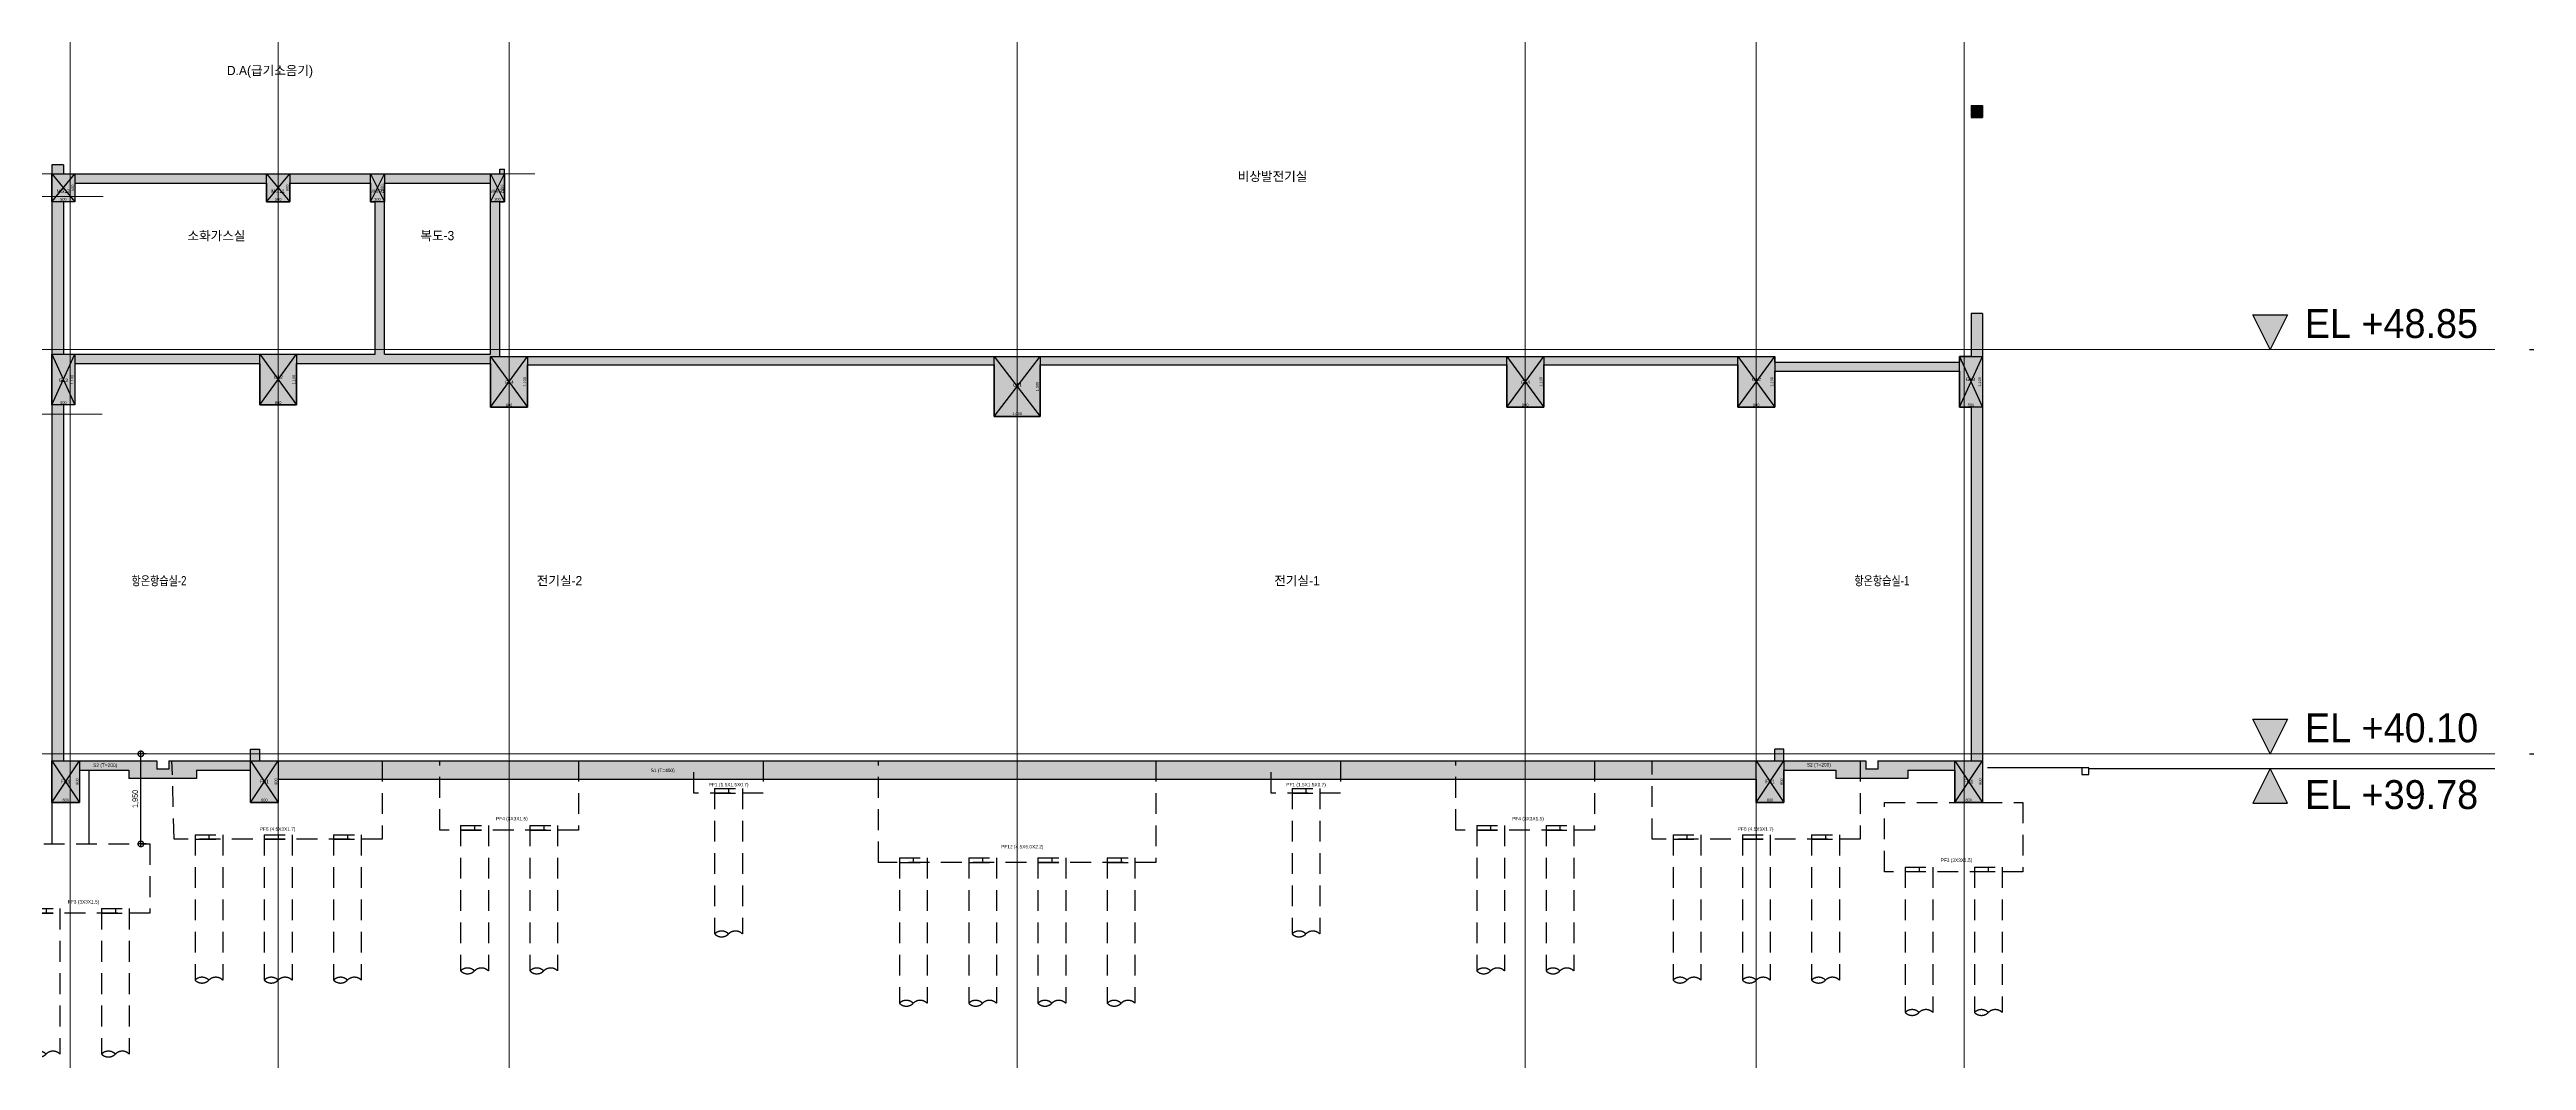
# Model space of a CAD drawing. Header units: millimetres. Extents: x 0 to 841000, y -4805 to 148500.
# Drawn here: x 327938 to 381564, y 28294 to 50171 of the extents above; entities that cross this region are included whole.
import ezdxf
from ezdxf.enums import TextEntityAlignment as Align

# ---------------------------------------------------------------- set-up
doc = ezdxf.new("R2010")
doc.units = ezdxf.units.MM
doc.header["$LTSCALE"] = 250
for name, pattern in [('HID', [2.8, 1.8, -1]), ('HIDDEN', [9.525, 6.35, -3.175]), ('PHANTOM2', [31.75, 15.875, -3.175, 3.175, -3.175, 3.175, -3.175])]:
    doc.linetypes.add(name, pattern=pattern)
doc.layers.get('Defpoints').update_dxf_attribs({"color": 151})
for name, color, linetype in [('A-CON', 2, 'Continuous'), ('A-DIM', 7, 'Continuous'), ('A-SITE', 3, 'PHANTOM2'), ('A-SYM-LEVEL', 7, 'Continuous'), ('구조SOLID', 253, 'Continuous'), ('기초', 5, 'HIDDEN')]:
    doc.layers.add(name, color=color, linetype=linetype)
doc.layers.add('A-SYM-BUB', color=7, linetype='Continuous', lineweight=25)
doc.layers.add('CEN', color=1, linetype='Continuous', lineweight=9)
for name, color, linetype, plot in [('AS-HIDLINE', 205, 'Continuous', False), ('CK', 221, 'Continuous', False), ('NO-TEXT', 150, 'Continuous', False), ('NOPLOT', 191, 'Continuous', False)]:
    doc.layers.add(name, color=color, linetype=linetype, plot=plot)
doc.styles.add('Gdim', font='Dotum.ttf')
doc.styles.get("Standard").update_dxf_attribs({"font": 'Dotum.ttf'})
doc.dimstyles.new('G-Xdim', dxfattribs={"dimscale": 30, "dimtxt": 2, "dimasz": 1, "dimexe": 1.2, "dimexo": 1.2, "dimgap": 0, "dimtad": 1, "dimdec": 1, "dimdsep": 46, "dimlunit": 6, "dimtxsty": 'Gdim', "dimcen": 1, "dimse1": 1, "dimse2": 1, "dimsd1": 1, "dimsd2": 1, "dimclrd": 1, "dimclre": 1, "dimclrt": 256, "dimadec": 0, "dimazin": 0, "dimtfac": 1, "dimtdec": 1, "dimtix": 1, "dimtmove": 2, "dimatfit": 1, "dimfxl": 2, "dimtolj": 1, "dimlwd": -1, "dimlwe": -1, "dimarcsym": 0})
doc.dimstyles.new('Gdim250', dxfattribs={"dimscale": 250, "dimtxt": 3, "dimasz": 1.2, "dimexe": 2, "dimexo": 3, "dimgap": 1, "dimtad": 1, "dimdsep": 46, "dimlunit": 6, "dimtxsty": 'Standard', "dimblk1": '_CIDOT', "dimblk2": '_CIDOT', "dimsah": 1, "dimcen": 2.5, "dimdle": 2, "dimclrd": 1, "dimclre": 1, "dimclrt": 3, "dimazin": 2, "dimtfac": 1, "dimtix": 1, "dimtmove": 2, "dimatfit": 3, "dimldrblk": '_CIDOT', "dimfxl": 2, "dimtolj": 1, "dimtzin": 0, "dimarcsym": 0})
doc.dimstyles.new('Gdim50', dxfattribs={"dimscale": 40, "dimtxt": 3, "dimasz": 6, "dimexe": 1.5, "dimexo": 2, "dimgap": 1, "dimtad": 1, "dimdec": 0, "dimzin": 0, "dimdsep": 46, "dimlunit": 6, "dimtxsty": 'Gdim', "dimblk": 'DOTSMALL', "dimcen": 1.5, "dimdle": 1.5, "dimclrd": 256, "dimclre": 256, "dimclrt": 256, "dimazin": 0, "dimtfac": 1, "dimtdec": 0, "dimtix": 1, "dimtmove": 2, "dimatfit": 3, "dimldrblk": 'DOTSMALL', "dimfxl": 1.5, "dimtolj": 1, "dimtzin": 0, "dimlwd": -1, "dimlwe": -1, "dimarcsym": 1})

# ---------------------------------------------------------------- blocks, each defined once
blk = doc.blocks.new('*D218')
at = {"layer": 'Defpoints', "color": 0, "linetype": 'Continuous', "transparency": 16777216}
for p in [(-550, -900), (50, -880), (50, -900)]:
    blk.add_point(p, dxfattribs=at)
at = {"layer": 'AS-HIDLINE', "linetype": 'Continuous', "transparency": 16777216, "insert": (-250, -850), "char_height": 60, "attachment_point": 5, "style": 'Gdim'}
blk.add_mtext('\\A1;600', dxfattribs=at)
blk = doc.blocks.new('*D219')
at = {"layer": 'Defpoints', "color": 0, "linetype": 'Continuous', "transparency": 16777216}
for p in [(50, 0), (30, 0), (50, -900)]:
    blk.add_point(p, dxfattribs=at)
at = {"layer": 'AS-HIDLINE', "linetype": 'Continuous', "transparency": 16777216, "insert": (0, -450), "char_height": 60, "attachment_point": 5, "rotation": 90, "style": 'Gdim'}
blk.add_mtext('\\A1;900', dxfattribs=at)
blk = doc.blocks.new('*D194')
at = {"layer": 'Defpoints', "color": 0, "linetype": 'Continuous', "transparency": 16777216}
for p in [(-300, -600), (200, -580), (200, -600)]:
    blk.add_point(p, dxfattribs=at)
at = {"layer": 'AS-HIDLINE', "linetype": 'Continuous', "transparency": 16777216, "insert": (-50, -550), "char_height": 60, "attachment_point": 5, "style": 'Gdim'}
blk.add_mtext('\\A1;500', dxfattribs=at)
blk = doc.blocks.new('*D195')
at = {"layer": 'Defpoints', "color": 0, "linetype": 'Continuous', "transparency": 16777216}
for p in [(200, 0), (180, 0), (200, -600)]:
    blk.add_point(p, dxfattribs=at)
at = {"layer": 'AS-HIDLINE', "linetype": 'Continuous', "transparency": 16777216, "insert": (150, -300), "char_height": 60, "attachment_point": 5, "rotation": 90, "style": 'Gdim'}
blk.add_mtext('\\A1;600', dxfattribs=at)
blk = doc.blocks.new('*D222')
at = {"layer": 'Defpoints', "color": 0, "linetype": 'Continuous', "transparency": 16777216}
for p in [(-200, -1100), (300, -1080), (300, -1100)]:
    blk.add_point(p, dxfattribs=at)
at = {"layer": 'AS-HIDLINE', "linetype": 'Continuous', "transparency": 16777216, "insert": (50, -1050), "char_height": 60, "attachment_point": 5, "style": 'Gdim'}
blk.add_mtext('\\A1;500', dxfattribs=at)
blk = doc.blocks.new('*D223')
at = {"layer": 'Defpoints', "color": 0, "linetype": 'Continuous', "transparency": 16777216}
for p in [(300, 0), (280, 0), (300, -1100)]:
    blk.add_point(p, dxfattribs=at)
at = {"layer": 'AS-HIDLINE', "linetype": 'Continuous', "transparency": 16777216, "insert": (244, -550), "char_height": 60, "attachment_point": 5, "rotation": 90, "style": 'Gdim'}
blk.add_mtext('\\A1;1,100', dxfattribs=at)
blk = doc.blocks.new('*D184')
at = {"layer": 'Defpoints', "color": 0, "linetype": 'Continuous', "transparency": 16777216}
for p in [(-500, -1100), (300, -1080), (300, -1100)]:
    blk.add_point(p, dxfattribs=at)
at = {"layer": 'AS-HIDLINE', "linetype": 'Continuous', "transparency": 16777216, "insert": (-100, -1050), "char_height": 60, "attachment_point": 5, "style": 'Gdim'}
blk.add_mtext('\\A1;800', dxfattribs=at)
blk = doc.blocks.new('*D185')
at = {"layer": 'Defpoints', "color": 0, "linetype": 'Continuous', "transparency": 16777216}
for p in [(300, 0), (280, 0), (300, -1100)]:
    blk.add_point(p, dxfattribs=at)
at = {"layer": 'AS-HIDLINE', "linetype": 'Continuous', "transparency": 16777216, "insert": (244, -550), "char_height": 60, "attachment_point": 5, "rotation": 90, "style": 'Gdim'}
blk.add_mtext('\\A1;1,100', dxfattribs=at)
blk = doc.blocks.new('*D240')
at = {"layer": 'Defpoints', "color": 0, "linetype": 'Continuous', "transparency": 16777216}
for p in [(-500, -1100), (0, -1080), (0, -1100)]:
    blk.add_point(p, dxfattribs=at)
at = {"layer": 'AS-HIDLINE', "linetype": 'Continuous', "transparency": 16777216, "insert": (-250, -1050), "char_height": 60, "attachment_point": 5, "style": 'Gdim'}
blk.add_mtext('\\A1;500', dxfattribs=at)
blk = doc.blocks.new('*D241')
at = {"layer": 'Defpoints', "color": 0, "linetype": 'Continuous', "transparency": 16777216}
for p in [(0, 0), (-20, 0), (0, -1100)]:
    blk.add_point(p, dxfattribs=at)
at = {"layer": 'AS-HIDLINE', "linetype": 'Continuous', "transparency": 16777216, "insert": (-56, -550), "char_height": 60, "attachment_point": 5, "rotation": 90, "style": 'Gdim'}
blk.add_mtext('\\A1;1,100', dxfattribs=at)
blk = doc.blocks.new('*D226')
at = {"layer": 'Defpoints', "color": 0, "linetype": 'Continuous', "transparency": 16777216}
for p in [(-700, -1300), (300, -1280), (300, -1300)]:
    blk.add_point(p, dxfattribs=at)
at = {"layer": 'AS-HIDLINE', "linetype": 'Continuous', "transparency": 16777216, "insert": (-200, -1244), "char_height": 60, "attachment_point": 5, "style": 'Gdim'}
blk.add_mtext('\\A1;1,000', dxfattribs=at)
blk = doc.blocks.new('*D227')
at = {"layer": 'Defpoints', "color": 0, "linetype": 'Continuous', "transparency": 16777216}
for p in [(300, 0), (280, 0), (300, -1300)]:
    blk.add_point(p, dxfattribs=at)
at = {"layer": 'AS-HIDLINE', "linetype": 'Continuous', "transparency": 16777216, "insert": (244, -650), "char_height": 60, "attachment_point": 5, "rotation": 90, "style": 'Gdim'}
blk.add_mtext('\\A1;1,300', dxfattribs=at)
blk = doc.blocks.new('*D192')
at = {"layer": 'Defpoints', "color": 0, "linetype": 'Continuous', "transparency": 16777216}
for p in [(-100, -600), (200, -580), (200, -600)]:
    blk.add_point(p, dxfattribs=at)
at = {"layer": 'AS-HIDLINE', "linetype": 'Continuous', "transparency": 16777216, "insert": (50, -550), "char_height": 60, "attachment_point": 5, "style": 'Gdim'}
blk.add_mtext('\\A1;300', dxfattribs=at)
blk = doc.blocks.new('*D193')
at = {"layer": 'Defpoints', "color": 0, "linetype": 'Continuous', "transparency": 16777216}
for p in [(200, 0), (180, 0), (200, -600)]:
    blk.add_point(p, dxfattribs=at)
at = {"layer": 'AS-HIDLINE', "linetype": 'Continuous', "transparency": 16777216, "insert": (150, -300), "char_height": 60, "attachment_point": 5, "rotation": 90, "style": 'Gdim'}
blk.add_mtext('\\A1;600', dxfattribs=at)
blk = doc.blocks.new('A$C481fd194')
blk.add_hatch(color=256).paths.add_polyline_path([(375, 750), (-375, 750), (0, 0)])
blk.add_lwpolyline([(0, 0), (-375, 750), (375, 750), (0, 0)])
blk = doc.blocks.new('A$Cabe7c8e7')
at = {"layer": 'A-SYM-LEVEL'}
for p in [(-4868, 49200), (-4868, 45800), (-4868, 40250), (-4868, 32250), (-4868, 25250), (-4868, 17750), (-4868, 8750), (-4865, 0)]:
    blk.add_blockref('A$C481fd194', p, dxfattribs=at)
at = {"layer": 'A-SYM-LEVEL', "xscale": -1, "rotation": 180}
blk.add_blockref('A$C481fd194', (-4868, 48800), dxfattribs=at)
at = {"layer": 'A-SYM-LEVEL', "style": 'Gdim'}
for s, p in [('EL +89.30', (-4118, 49450)), ('EL +88.90', (-4118, 47926)), ('EL +85.90', (-4118, 46050)), ('EL +80.35', (-4118, 40500)), ('EL +72.35', (-4118, 32500)), ('EL +65.35', (-4118, 25500)), ('EL +57.85', (-4118, 18000)), ('EL +48.85', (-4118, 9000)), ('EL +40.10', (-4115, 250))]:
    blk.add_text(s, height=625, dxfattribs=at).set_placement(p)
blk = doc.blocks.new('_CIDOT')
at = {"color": 0, "linetype": 'ByBlock'}
blk.add_line((2, 0), (-1, 0), dxfattribs=at)
at = {"color": 0, "linetype": 'ByBlock', "const_width": 0.5}
blk.add_lwpolyline([(-0.25, 0, 1), (0.25, 0, 1)], format="xyb", close=True, dxfattribs=at)
blk = doc.blocks.new('*D72')
at = {"layer": 'A-DIM', "color": 1, "lineweight": -2, "transparency": 16777216}
for p, q in [((750, -40450), (4618, -40450)), ((4118, -40750), (4118, -48900)), ((750, -49200), (4618, -49200))]:
    blk.add_line(p, q, dxfattribs=at)
at = {"layer": 'Defpoints', "color": 0, "transparency": 16777216}
for p in [(0, -40450), (0, -49200), (4118, -49200)]:
    blk.add_point(p, dxfattribs=at)
at = {"layer": 'A-DIM', "color": 1, "lineweight": -2, "transparency": 16777216, "xscale": 299.9999999999998, "yscale": 299.9999999999998, "zscale": 299.9999999999998}
for p, rotation in [((4118, -40450), 90), ((4118, -49200), 270)]:
    blk.add_blockref('_CIDOT', p, dxfattribs=dict(at, rotation=rotation))
at = {"layer": 'A-DIM', "color": 3, "transparency": 16777216, "insert": (3420, -44825), "char_height": 750, "attachment_point": 5, "rotation": 90}
blk.add_mtext('\\A1;8,750', dxfattribs=at)
blk = doc.blocks.new('*D73')
at = {"layer": 'A-DIM', "color": 1, "lineweight": -2, "transparency": 16777216}
for p, q in [((750, 0), (6618, 0)), ((6118, -300), (6118, -48900)), ((750, -49200), (6618, -49200))]:
    blk.add_line(p, q, dxfattribs=at)
at = {"layer": 'Defpoints', "color": 0, "transparency": 16777216}
for p in [(0, 0), (0, -49200), (6118, -49200)]:
    blk.add_point(p, dxfattribs=at)
at = {"layer": 'A-DIM', "color": 1, "lineweight": -2, "transparency": 16777216, "xscale": 299.9999999999998, "yscale": 299.9999999999998, "zscale": 299.9999999999998}
for p, rotation in [((6118, 0), 90), ((6118, -49200), 270)]:
    blk.add_blockref('_CIDOT', p, dxfattribs=dict(at, rotation=rotation))
at = {"layer": 'A-DIM', "color": 3, "transparency": 16777216, "insert": (5420, -24600), "char_height": 750, "attachment_point": 5, "rotation": 90}
blk.add_mtext('\\A1;49,200', dxfattribs=at)
blk = doc.blocks.new('*D74')
at = {"layer": 'A-DIM', "color": 1, "lineweight": -2, "transparency": 16777216}
for p, q in [((750, -31450), (4618, -31450)), ((4118, -40150), (4118, -31750)), ((750, -40450), (4618, -40450))]:
    blk.add_line(p, q, dxfattribs=at)
at = {"layer": 'Defpoints', "color": 0, "transparency": 16777216}
for p in [(0, -31450), (4118, -31450), (0, -40450)]:
    blk.add_point(p, dxfattribs=at)
at = {"layer": 'A-DIM', "color": 1, "lineweight": -2, "transparency": 16777216, "xscale": 299.9999999999998, "yscale": 299.9999999999998, "zscale": 299.9999999999998}
for p, rotation in [((4118, -31450), 90), ((4118, -40450), 270)]:
    blk.add_blockref('_CIDOT', p, dxfattribs=dict(at, rotation=rotation))
at = {"layer": 'A-DIM', "color": 3, "transparency": 16777216, "insert": (3420, -35950), "char_height": 750, "attachment_point": 5, "rotation": 90}
blk.add_mtext('\\A1;9,000', dxfattribs=at)
blk = doc.blocks.new('*D75')
at = {"layer": 'A-DIM', "color": 1, "lineweight": -2, "transparency": 16777216}
for p, q in [((750, -23950), (4618, -23950)), ((4118, -24250), (4118, -31150)), ((750, -31450), (4618, -31450))]:
    blk.add_line(p, q, dxfattribs=at)
at = {"layer": 'Defpoints', "color": 0, "transparency": 16777216}
for p in [(0, -23950), (0, -31450), (4118, -31450)]:
    blk.add_point(p, dxfattribs=at)
at = {"layer": 'A-DIM', "color": 1, "lineweight": -2, "transparency": 16777216, "xscale": 299.9999999999998, "yscale": 299.9999999999998, "zscale": 299.9999999999998}
for p, rotation in [((4118, -23950), 90), ((4118, -31450), 270)]:
    blk.add_blockref('_CIDOT', p, dxfattribs=dict(at, rotation=rotation))
at = {"layer": 'A-DIM', "color": 3, "transparency": 16777216, "insert": (3420, -27700), "char_height": 750, "attachment_point": 5, "rotation": 90}
blk.add_mtext('\\A1;7,500', dxfattribs=at)
blk = doc.blocks.new('*D76')
at = {"layer": 'A-DIM', "color": 1, "lineweight": -2, "transparency": 16777216}
for p, q in [((750, -16950), (4618, -16950)), ((4118, -23650), (4118, -17250)), ((750, -23950), (4618, -23950))]:
    blk.add_line(p, q, dxfattribs=at)
at = {"layer": 'Defpoints', "color": 0, "transparency": 16777216}
for p in [(0, -16950), (4118, -16950), (0, -23950)]:
    blk.add_point(p, dxfattribs=at)
at = {"layer": 'A-DIM', "color": 1, "lineweight": -2, "transparency": 16777216, "xscale": 299.9999999999998, "yscale": 299.9999999999998, "zscale": 299.9999999999998}
for p, rotation in [((4118, -16950), 90), ((4118, -23950), 270)]:
    blk.add_blockref('_CIDOT', p, dxfattribs=dict(at, rotation=rotation))
at = {"layer": 'A-DIM', "color": 3, "transparency": 16777216, "insert": (3420, -20450), "char_height": 750, "attachment_point": 5, "rotation": 90}
blk.add_mtext('\\A1;7,000', dxfattribs=at)
blk = doc.blocks.new('*D77')
at = {"layer": 'A-DIM', "color": 1, "lineweight": -2, "transparency": 16777216}
for p, q in [((750, -8950), (4618, -8950)), ((4118, -9250), (4118, -16650)), ((750, -16950), (4618, -16950))]:
    blk.add_line(p, q, dxfattribs=at)
at = {"layer": 'Defpoints', "color": 0, "transparency": 16777216}
for p in [(0, -8950), (0, -16950), (4118, -16950)]:
    blk.add_point(p, dxfattribs=at)
at = {"layer": 'A-DIM', "color": 1, "lineweight": -2, "transparency": 16777216, "xscale": 299.9999999999998, "yscale": 299.9999999999998, "zscale": 299.9999999999998}
for p, rotation in [((4118, -8950), 90), ((4118, -16950), 270)]:
    blk.add_blockref('_CIDOT', p, dxfattribs=dict(at, rotation=rotation))
at = {"layer": 'A-DIM', "color": 3, "transparency": 16777216, "insert": (3420, -12950), "char_height": 750, "attachment_point": 5, "rotation": 90}
blk.add_mtext('\\A1;8,000', dxfattribs=at)
blk = doc.blocks.new('*D78')
at = {"layer": 'A-DIM', "color": 1, "lineweight": -2, "transparency": 16777216}
for p, q in [((750, -3400), (4618, -3400)), ((4118, -8650), (4118, -3700)), ((750, -8950), (4618, -8950))]:
    blk.add_line(p, q, dxfattribs=at)
at = {"layer": 'Defpoints', "color": 0, "transparency": 16777216}
for p in [(0, -3400), (4118, -3400), (0, -8950)]:
    blk.add_point(p, dxfattribs=at)
at = {"layer": 'A-DIM', "color": 1, "lineweight": -2, "transparency": 16777216, "xscale": 299.9999999999998, "yscale": 299.9999999999998, "zscale": 299.9999999999998}
for p, rotation in [((4118, -3400), 90), ((4118, -8950), 270)]:
    blk.add_blockref('_CIDOT', p, dxfattribs=dict(at, rotation=rotation))
at = {"layer": 'A-DIM', "color": 3, "transparency": 16777216, "insert": (3420, -6175), "char_height": 750, "attachment_point": 5, "rotation": 90}
blk.add_mtext('\\A1;5,550', dxfattribs=at)
blk = doc.blocks.new('*D79')
at = {"layer": 'A-DIM', "color": 1, "lineweight": -2, "transparency": 16777216}
for p, q in [((4118, 300), (4118, 600)), ((750, 0), (4618, 0)), ((4118, 0), (4118, -400)), ((750, -400), (4618, -400)), ((4118, -700), (4118, -1000))]:
    blk.add_line(p, q, dxfattribs=at)
at = {"layer": 'Defpoints', "color": 0, "transparency": 16777216}
for p in [(0, 0), (0, -400), (4118, -400)]:
    blk.add_point(p, dxfattribs=at)
at = {"layer": 'A-DIM', "color": 1, "lineweight": -2, "transparency": 16777216, "xscale": 299.9999999999998, "yscale": 299.9999999999998, "zscale": 299.9999999999998}
for p, rotation in [((4118, 0), 270), ((4118, -400), 90)]:
    blk.add_blockref('_CIDOT', p, dxfattribs=dict(at, rotation=rotation))
at = {"layer": 'A-DIM', "color": 3, "transparency": 16777216, "insert": (3339, 699), "char_height": 750, "attachment_point": 5, "rotation": 90}
blk.add_mtext('\\A1;400', dxfattribs=at)
blk = doc.blocks.new('*D80')
at = {"layer": 'A-DIM', "color": 1, "lineweight": -2, "transparency": 16777216}
for p, q in [((4118, -100), (4118, 200)), ((750, -400), (4618, -400)), ((4118, -400), (4118, -3400)), ((750, -3400), (4618, -3400)), ((4118, -3700), (4118, -4000))]:
    blk.add_line(p, q, dxfattribs=at)
at = {"layer": 'Defpoints', "color": 0, "transparency": 16777216}
for p in [(0, -400), (0, -3400), (4118, -3400)]:
    blk.add_point(p, dxfattribs=at)
at = {"layer": 'A-DIM', "color": 1, "lineweight": -2, "transparency": 16777216, "xscale": 299.9999999999998, "yscale": 299.9999999999998, "zscale": 299.9999999999998}
for p, rotation in [((4118, -400), 270), ((4118, -3400), 90)]:
    blk.add_blockref('_CIDOT', p, dxfattribs=dict(at, rotation=rotation))
at = {"layer": 'A-DIM', "color": 3, "transparency": 16777216, "insert": (3420, -1900), "char_height": 750, "attachment_point": 5, "rotation": 90}
blk.add_mtext('\\A1;3,000', dxfattribs=at)
blk = doc.blocks.new('파일')
at = {"layer": 'NOPLOT', "linetype": 'HID'}
blk.add_line((71, 790, 0), (671, 790, 0), dxfattribs=at)
at = {"layer": 'NOPLOT'}
blk.add_line((371, 890, 0), (371, 790, 0), dxfattribs=at)
at = {"layer": '기초', "linetype": 'HID'}
for p, q in [((71, 890, 0), (671, 890, 0)), ((71, 890, 0), (71, -2258, 0)), ((671, 890, 0), (671, -2258, 0))]:
    blk.add_line(p, q, dxfattribs=at)
for centre, start, end in [((221, -2408, 0), 45, 135), ((221, -2108, 0), 225, 315), ((521, -2408, 0), 45, 135)]:
    blk.add_arc(centre, 212, start, end, dxfattribs=at)
blk = doc.blocks.new('_DotSmall')
at = {"color": 0, "linetype": 'ByBlock', "const_width": 0.5}
blk.add_lwpolyline([(-0.0625, 0, 1), (0.0625, 0, 1)], format="xyb", close=True, dxfattribs=at)
blk = doc.blocks.new('*D157')
at = {"layer": 'CK', "transparency": 16777216}
for p, q in [((330033, 34929), (329855, 34929)), ((329915, 32919), (329915, 34989)), ((330033, 32979), (329855, 32979))]:
    blk.add_line(p, q, dxfattribs=at)
at = {"layer": 'Defpoints', "color": 0, "transparency": 16777216}
for p in [(329915, 34929), (330113, 34929), (330113, 32979)]:
    blk.add_point(p, dxfattribs=at)
at = {"layer": 'CK', "transparency": 16777216, "xscale": 240, "yscale": 240, "zscale": 240}
for p, rotation in [((329915, 34929), 90), ((329915, 32979), 270)]:
    blk.add_blockref('_DotSmall', p, dxfattribs=dict(at, rotation=rotation))
at = {"layer": 'CK', "transparency": 16777216, "insert": (329803, 33954), "char_height": 120, "attachment_point": 5, "rotation": 90, "style": 'Gdim'}
blk.add_mtext('\\A1;1,950', dxfattribs=at)
blk = doc.blocks.new('*U107')
at = {"layer": 'AS-HIDLINE', "linetype": 'Continuous'}
for p, q in [((-550, -900), (50, 0)), ((-550, 0), (50, -900))]:
    blk.add_line(p, q, dxfattribs=at)
blk.add_lwpolyline([(-550, -900), (-550, 0), (50, 0), (50, -900)], close=True, dxfattribs=at)
dim = blk.add_linear_dim(base=(30.13, 0), p1=(50, -900), p2=(50, 0), angle=90, dimstyle='G-Xdim', override={"dimtxsty": 'Gdim'}, dxfattribs=at)
dim.commit()
dim.dimension.update_dxf_attribs({"geometry": '*D219', "text_midpoint": (0.09, -450)})
dim = blk.add_linear_dim(base=(50, -880.06), p1=(-550, -900), p2=(50, -900), dimstyle='G-Xdim', override={"dimtxsty": 'Gdim'}, dxfattribs=at)
dim.commit()
dim.dimension.update_dxf_attribs({"geometry": '*D218', "text_midpoint": (-250, -850.02)})
blk = doc.blocks.new('*U95')
at = {"layer": 'AS-HIDLINE', "linetype": 'Continuous'}
for p, q in [((-300, -600), (200, 0)), ((-300, 0), (200, -600))]:
    blk.add_line(p, q, dxfattribs=at)
blk.add_lwpolyline([(-300, -600), (-300, 0), (200, 0), (200, -600)], close=True, dxfattribs=at)
dim = blk.add_linear_dim(base=(180.13, 0), p1=(200, -600), p2=(200, 0), angle=90, dimstyle='G-Xdim', override={"dimtxsty": 'Gdim'}, dxfattribs=at)
dim.commit()
dim.dimension.update_dxf_attribs({"geometry": '*D195', "text_midpoint": (150.09, -300)})
dim = blk.add_linear_dim(base=(200, -580.06), p1=(-300, -600), p2=(200, -600), dimstyle='G-Xdim', override={"dimtxsty": 'Gdim'}, dxfattribs=at)
dim.commit()
dim.dimension.update_dxf_attribs({"geometry": '*D194', "text_midpoint": (-50, -550.02)})
blk = doc.blocks.new('*U109')
at = {"layer": 'AS-HIDLINE', "linetype": 'Continuous'}
for p, q in [((-200, -1100), (300, 0)), ((-200, 0), (300, -1100))]:
    blk.add_line(p, q, dxfattribs=at)
blk.add_lwpolyline([(-200, -1100), (-200, 0), (300, 0), (300, -1100)], close=True, dxfattribs=at)
dim = blk.add_linear_dim(base=(280.13, 0), p1=(300, -1100), p2=(300, 0), angle=90, dimstyle='G-Xdim', override={"dimtxsty": 'Gdim'}, dxfattribs=at)
dim.commit()
dim.dimension.update_dxf_attribs({"geometry": '*D223', "text_midpoint": (244.31, -550)})
dim = blk.add_linear_dim(base=(300, -1080.06), p1=(-200, -1100), p2=(300, -1100), dimstyle='G-Xdim', override={"dimtxsty": 'Gdim'}, dxfattribs=at)
dim.commit()
dim.dimension.update_dxf_attribs({"geometry": '*D222', "text_midpoint": (50, -1050.02)})
blk = doc.blocks.new('*U90')
at = {"layer": 'AS-HIDLINE', "linetype": 'Continuous'}
for p, q in [((-500, -1100), (300, 0)), ((-500, 0), (300, -1100))]:
    blk.add_line(p, q, dxfattribs=at)
blk.add_lwpolyline([(-500, -1100), (-500, 0), (300, 0), (300, -1100)], close=True, dxfattribs=at)
dim = blk.add_linear_dim(base=(280.13, 0), p1=(300, -1100), p2=(300, 0), angle=90, dimstyle='G-Xdim', override={"dimtxsty": 'Gdim'}, dxfattribs=at)
dim.commit()
dim.dimension.update_dxf_attribs({"geometry": '*D185', "text_midpoint": (244.31, -550)})
dim = blk.add_linear_dim(base=(300, -1080.06), p1=(-500, -1100), p2=(300, -1100), dimstyle='G-Xdim', override={"dimtxsty": 'Gdim'}, dxfattribs=at)
dim.commit()
dim.dimension.update_dxf_attribs({"geometry": '*D184', "text_midpoint": (-100, -1050.02)})
blk = doc.blocks.new('*U118')
at = {"layer": 'AS-HIDLINE', "linetype": 'Continuous'}
for p, q in [((-500, -1100), (0, 0)), ((-500, 0), (0, -1100))]:
    blk.add_line(p, q, dxfattribs=at)
blk.add_lwpolyline([(-500, -1100), (-500, 0), (0, 0), (0, -1100)], close=True, dxfattribs=at)
dim = blk.add_linear_dim(base=(-19.87, 0), p1=(0, -1100), p2=(0, 0), angle=90, dimstyle='G-Xdim', override={"dimtxsty": 'Gdim'}, dxfattribs=at)
dim.commit()
dim.dimension.update_dxf_attribs({"geometry": '*D241', "text_midpoint": (-55.69, -550)})
dim = blk.add_linear_dim(base=(0, -1080.06), p1=(-500, -1100), p2=(0, -1100), dimstyle='G-Xdim', override={"dimtxsty": 'Gdim'}, dxfattribs=at)
dim.commit()
dim.dimension.update_dxf_attribs({"geometry": '*D240', "text_midpoint": (-250, -1050.02)})
blk = doc.blocks.new('*U111')
at = {"layer": 'AS-HIDLINE', "linetype": 'Continuous'}
for p, q in [((-700, -1300), (300, 0)), ((-700, 0), (300, -1300))]:
    blk.add_line(p, q, dxfattribs=at)
blk.add_lwpolyline([(-700, -1300), (-700, 0), (300, 0), (300, -1300)], close=True, dxfattribs=at)
dim = blk.add_linear_dim(base=(280.13, 0), p1=(300, -1300), p2=(300, 0), angle=90, dimstyle='G-Xdim', override={"dimtxsty": 'Gdim'}, dxfattribs=at)
dim.commit()
dim.dimension.update_dxf_attribs({"geometry": '*D227', "text_midpoint": (244.31, -650)})
dim = blk.add_linear_dim(base=(300, -1280.06), p1=(-700, -1300), p2=(300, -1300), dimstyle='G-Xdim', override={"dimtxsty": 'Gdim'}, dxfattribs=at)
dim.commit()
dim.dimension.update_dxf_attribs({"geometry": '*D226', "text_midpoint": (-200, -1244.24)})
blk = doc.blocks.new('*U94')
at = {"layer": 'AS-HIDLINE', "linetype": 'Continuous'}
for p, q in [((-100, -600), (200, 0)), ((-100, 0), (200, -600))]:
    blk.add_line(p, q, dxfattribs=at)
blk.add_lwpolyline([(-100, -600), (-100, 0), (200, 0), (200, -600)], close=True, dxfattribs=at)
dim = blk.add_linear_dim(base=(180.13, 0), p1=(200, -600), p2=(200, 0), angle=90, dimstyle='G-Xdim', override={"dimtxsty": 'Gdim'}, dxfattribs=at)
dim.commit()
dim.dimension.update_dxf_attribs({"geometry": '*D193', "text_midpoint": (150.09, -300)})
dim = blk.add_linear_dim(base=(200, -580.06), p1=(-100, -600), p2=(200, -600), dimstyle='G-Xdim', override={"dimtxsty": 'Gdim'}, dxfattribs=at)
dim.commit()
dim.dimension.update_dxf_attribs({"geometry": '*D192', "text_midpoint": (50, -550.02)})
blk = doc.blocks.new('A$Ca0ef00f6')
at = {"layer": 'A-SYM-BUB', "color": 7, "elevation": 0}
for points in [[(7617.6, -400), (8617.6, -400, 1), (11617.6, -400, 1), (8617.6, -400, 0)], [(7617.6, -3400), (8617.6, -3400, 1), (11617.6, -3400, 1), (8617.6, -3400, 0)]]:
    blk.add_lwpolyline(points, format="xyb", dxfattribs=at)
at = {"layer": 'A-SYM-BUB', "color": 7}
for points in [[(7617.6, -8950), (8617.6, -8950, 1), (11617.6, -8950, 1), (8617.6, -8950, 0)], [(7617.6, -16950), (8617.6, -16950, 1), (11617.6, -16950, 1), (8617.6, -16950, 0)], [(7617.6, -23950), (8617.6, -23950, 1), (11617.6, -23950, 1), (8617.6, -23950, 0)], [(7617.6, -31450), (8617.6, -31450, 1), (11617.6, -31450, 1), (8617.6, -31450, 0)], [(7617.6, -40450), (8617.6, -40450, 1), (11617.6, -40450, 1), (8617.6, -40450, 0)], [(7617.6, -49200), (8617.6, -49200, 1), (11617.6, -49200, 1), (8617.6, -49200, 0)]]:
    blk.add_lwpolyline(points, format="xyb", dxfattribs=at)
at = {"layer": 'A-SYM-BUB', "color": 3, "style": 'Gdim'}
for p in [(9925.6, -1024.2, 0), (10062.4, -4024.2, 0), (10267.6, -9574.2), (10267.6, -17574.2), (10267.6, -24574.2), (10267.6, -32074.2), (10267.6, -41074.2), (10267.6, -49824.2)]:
    blk.add_text('Z', height=1250, dxfattribs=at).set_placement(p, align=Align.RIGHT)
at = {"layer": 'A-SYM-BUB', "color": 3, "style": 'Gdim', "width": 0.8}
blk.add_text('PHR', height=750, dxfattribs=at).set_placement((9855.9, -1024.2, 0))
at = {"layer": 'A-SYM-BUB', "color": 3, "style": 'Gdim'}
for s, p in [('R', (9992.7, -4024.2, 0)), ('6', (10417.6, -9574.2)), ('5', (10417.6, -17574.2)), ('4', (10417.6, -24574.2)), ('3', (10417.6, -32074.2)), ('2', (10417.6, -41074.2)), ('1', (10417.6, -49824.2))]:
    blk.add_text(s, height=750, dxfattribs=at).set_placement(p)
at = {"layer": 'A-DIM'}
dim = blk.add_linear_dim(base=(4117.6, -400), p1=(0, 0), p2=(0, -400), angle=90, dimstyle='Gdim250', override={"dimdec": 0}, dxfattribs=at)
dim.commit()
dim.dimension.update_dxf_attribs({"geometry": '*D79', "text_midpoint": (3339, 699.3), "dimtype": 128})
for base, p1, p2, angle, picture, middle in [((6117.6, -49200), (0, 0), (0, -49200), 90, '*D73', (5419.8, -24600)), ((4117.6, -3400), (0, -400), (0, -3400), 90, '*D80', (3419.8, -1900)), ((4117.6, -3400), (0, -8950), (0, -3400), 270, '*D78', (3419.8, -6175)), ((4117.6, -16950), (0, -8950), (0, -16950), 90, '*D77', (3419.8, -12950)), ((4117.6, -16950), (0, -23950), (0, -16950), 270, '*D76', (3419.8, -20450)), ((4117.6, -31450), (0, -23950), (0, -31450), 90, '*D75', (3419.8, -27700)), ((4117.6, -31450), (0, -40450), (0, -31450), 270, '*D74', (3419.8, -35950)), ((4117.6, -49200), (0, -40450), (0, -49200), 90, '*D72', (3419.8, -44825))]:
    dim = blk.add_linear_dim(base=base, p1=p1, p2=p2, angle=angle, dimstyle='Gdim250', override={"dimdec": 0}, dxfattribs=at)
    dim.commit()
    dim.dimension.update_dxf_attribs({"geometry": picture, "text_midpoint": middle})

msp = doc.modelspace()

# ---------------------------------------------------------------- hatches: boundary and pattern name
at = {"layer": '구조SOLID'}
h = msp.add_hatch(color=256, dxfattribs=at)
h.dxf.hatch_style = 1
h.paths.add_polyline_path([(369788.209, 48958.931), (369538.209, 48958.931), (369538.209, 48698.931), (369788.209, 48698.931)])
h = msp.add_hatch(color=256, dxfattribs=at)
h.dxf.hatch_style = 1
h.paths.add_polyline_path([(332888.209, 34378.931), (364888.209, 34378.931), (364888.21, 33878.931), (365488.209, 33878.931), (365488.209, 34578.931), (366608.209, 34578.931), (366608.209, 34398.931), (368168.209, 34398.931), (368168.209, 34578.931), (369188.21, 34578.931), (369188.21, 33878.931), (369788.209, 33878.931), (369788.209, 44458.931), (369538.209, 44458.931), (369538.209, 43528.931), (369288.209, 43528.931), (369288.209, 43408.931), (365288.209, 43408.931), (365288.209, 43528.931), (337688.211, 43528.931), (337688.211, 46878.931), (337788.211, 46878.931), (337788.211, 47578.931), (337688.211, 47578.931), (337688.211, 47478.931), (328238.209, 47478.931), (328238.209, 47678.931), (327988.209, 47678.931), (327988.209, 33878.931), (328588.209, 33878.931), (328588.209, 34578.931), (329658.209, 34578.931), (329658.209, 34398.931), (331118.209, 34398.931), (331118.209, 34578.931), (332288.209, 34578.931), (332288.209, 33878.931), (332888.209, 33878.931)])
h.paths.add_polyline_path([(332488.209, 34778.931), (332488.209, 35028.931), (332288.209, 35028.931), (332288.209, 34778.931), (330518.209, 34778.931), (330518.209, 34598.931), (330258.209, 34598.931), (330258.209, 34778.931), (328238.209, 34778.931), (328238.209, 42478.931), (328488.209, 42478.931), (328488.209, 43378.931), (332488.209, 43378.931), (332488.209, 42478.931), (333288.209, 42478.931), (333288.209, 43378.931), (337488.211, 43378.931), (337488.211, 42428.931), (338288.211, 42428.931), (338288.211, 43348.931), (348388.209, 43348.931), (348388.209, 42228.931), (349388.209, 42228.931), (349388.209, 43348.931), (359488.209, 43348.931), (359488.209, 42428.931), (360288.209, 42428.931), (360288.209, 43348.931), (364488.209, 43348.931), (364488.209, 42428.931), (365288.209, 42428.931), (365288.209, 43208.931), (369288.209, 43208.931), (369288.209, 42428.931), (369538.209, 42428.931), (369538.209, 34778.931), (367518.209, 34778.931), (367518.209, 34598.931), (367258.209, 34598.931), (367258.209, 34778.931), (365488.209, 34778.931), (365488.209, 35028.931), (365288.209, 35028.931), (365288.209, 34778.931)], flags=16)
h.paths.add_polyline_path([(328238.209, 43578.931), (328238.209, 46878.931), (328488.209, 46878.931), (328488.209, 47278.931), (332638.209, 47278.931), (332638.209, 46878.931), (333138.209, 46878.931), (333138.209, 47278.931), (334888.211, 47278.931), (334888.211, 46878.931), (334988.211, 46878.931), (334988.211, 43578.931)], flags=16)
h.paths.add_polyline_path([(335188.211, 43578.931), (335188.211, 47278.931), (337488.211, 47278.931), (337488.211, 43578.931)], flags=16)

# ---------------------------------------------------------------- linework, layer by layer
at = {"layer": 'A-CON'}
for p, q in [((369538.209, 48958.931), (369538.209, 48698.931)), ((369538.209, 48958.931), (369788.209, 48958.931)), ((369788.209, 48958.931), (369788.209, 48698.931)), ((369538.209, 48698.931), (369788.209, 48698.931)), ((327988.209, 47678.931), (327988.209, 33878.931)), ((328238.209, 47678.931), (327988.209, 47678.931)), ((328238.209, 47678.931), (328238.209, 47478.931)), ((328238.209, 47478.931), (337688.211, 47478.931)), ((328488.209, 47278.931), (332638.209, 47278.931)), ((328488.209, 47278.931), (328488.209, 46878.931)), ((332638.209, 47278.931), (332638.209, 46878.931)), ((333138.209, 47278.931), (334888.211, 47278.931)), ((333138.209, 46878.931), (333138.209, 47278.931)), ((334888.211, 47278.931), (334888.211, 46878.931)), ((335188.211, 43578.931), (335188.211, 47278.931)), ((335188.211, 47278.931), (337488.211, 47278.931)), ((337488.211, 43578.931), (337488.211, 47278.931)), ((337688.211, 47478.931), (337688.211, 47578.931)), ((337688.211, 47578.931), (337788.211, 47578.931)), ((337788.211, 46878.931), (337788.211, 47578.931)), ((328238.209, 46878.931), (328238.209, 43578.931)), ((328488.209, 46878.931), (328238.209, 46878.931)), ((332638.209, 46878.931), (333138.209, 46878.931)), ((334888.211, 46878.931), (334988.211, 46878.931)), ((334988.211, 43578.931), (334988.211, 46878.931)), ((337688.211, 43528.931), (337688.211, 46878.931)), ((337688.211, 46878.931), (337788.211, 46878.931)), ((369538.209, 44458.931), (369538.209, 43528.931)), ((369788.209, 44458.931), (369538.209, 44458.931)), ((369788.209, 44458.931), (369788.209, 33878.931)), ((328238.209, 43578.931), (334988.211, 43578.931)), ((335188.211, 43578.931), (337488.211, 43578.931)), ((337688.211, 43528.931), (365288.209, 43528.931)), ((365288.209, 43408.931), (365288.209, 43528.931)), ((369538.209, 43528.931), (369288.209, 43528.931)), ((369288.209, 43528.931), (369288.209, 43408.931)), ((328488.209, 43378.931), (332488.209, 43378.931)), ((328488.209, 43378.931), (328488.209, 42478.931)), ((332488.209, 43378.931), (332488.209, 42478.931)), ((333288.209, 43378.931), (337488.211, 43378.931)), ((333288.209, 42478.931), (333288.209, 43378.931)), ((337488.211, 43378.931), (337488.211, 42428.931)), ((338288.211, 43348.931), (348388.209, 43348.931)), ((338288.211, 42428.931), (338288.211, 43348.931)), ((348388.209, 43348.931), (348388.209, 42228.931)), ((349388.209, 43348.931), (359488.209, 43348.931)), ((349388.209, 42228.931), (349388.209, 43348.931)), ((359488.209, 43348.931), (359488.209, 42428.931)), ((360288.209, 43348.931), (364488.209, 43348.931)), ((360288.209, 42428.931), (360288.209, 43348.931)), ((364488.209, 43348.931), (364488.209, 42428.931)), ((365288.209, 43408.931), (369288.209, 43408.931)), ((365288.209, 43208.931), (369288.209, 43208.931)), ((365288.209, 42428.931), (365288.209, 43208.931)), ((369288.209, 43208.931), (369288.209, 42428.931)), ((328238.209, 42478.931), (328238.209, 34778.931)), ((328488.209, 42478.931), (328238.209, 42478.931)), ((332488.209, 42478.931), (333288.209, 42478.931)), ((337488.211, 42428.931), (338288.211, 42428.931)), ((359488.209, 42428.931), (360288.209, 42428.931)), ((364488.209, 42428.931), (365288.209, 42428.931)), ((369288.209, 42428.931), (369538.209, 42428.931)), ((369538.209, 42428.931), (369538.209, 34778.931)), ((348388.209, 42228.931), (349388.209, 42228.931)), ((332288.209, 35028.931), (332488.209, 35028.931)), ((332288.209, 34778.931), (332288.209, 35028.931)), ((332488.209, 34778.931), (332488.209, 35028.931)), ((365488.209, 35028.931), (365288.209, 35028.931)), ((365288.209, 34778.931), (365288.209, 35028.931)), ((365488.209, 34778.931), (365488.209, 35028.931)), ((328238.209, 34778.931), (330258.209, 34778.931)), ((328588.209, 34578.931), (328588.209, 33878.931)), ((328588.209, 34578.931), (329658.209, 34578.931)), ((329658.209, 34578.931), (329658.209, 34398.931)), ((331118.209, 34398.931), (329658.209, 34398.931)), ((330258.209, 34778.931), (330258.209, 34598.931)), ((330518.209, 34598.931), (330258.209, 34598.931)), ((330518.209, 34778.931), (332288.209, 34778.931)), ((330518.209, 34778.931), (330518.209, 34598.931)), ((331118.209, 34578.931), (332288.209, 34578.931)), ((331118.209, 34578.931), (331118.209, 34398.931)), ((332288.209, 33878.931), (332288.209, 34578.931)), ((332488.209, 34778.931), (365288.209, 34778.931)), ((332888.209, 34378.931), (364888.209, 34378.931)), ((332888.209, 34378.931), (332888.209, 33878.931)), ((364888.209, 34378.931), (364888.21, 33878.931)), ((365488.209, 34778.931), (367258.209, 34778.931)), ((365488.209, 34578.931), (366608.209, 34578.931)), ((365488.209, 33878.931), (365488.209, 34578.931)), ((366608.209, 34578.931), (366608.209, 34398.931)), ((368168.209, 34398.931), (366608.209, 34398.931)), ((367258.209, 34778.931), (367258.209, 34598.931)), ((367518.209, 34598.931), (367258.209, 34598.931)), ((367518.209, 34778.931), (367518.209, 34598.931)), ((367518.209, 34778.931), (369538.209, 34778.931)), ((368168.209, 34578.931), (369188.21, 34578.931)), ((368168.209, 34578.931), (368168.209, 34398.931)), ((369188.21, 34578.931), (369188.21, 33878.931)), ((327988.209, 33878.931), (328588.209, 33878.931)), ((332288.209, 33878.931), (332888.209, 33878.931)), ((364888.21, 33878.931), (365488.209, 33878.931)), ((369188.21, 33878.931), (369788.209, 33878.931))]:
    msp.add_line(p, q, dxfattribs=at)
at = {"layer": 'A-SITE', "linetype": 'Continuous'}
for p, q in [((371938.209, 34628.931), (369896.709, 34628.931)), ((372088.209, 34608.931), (380882.413, 34608.931))]:
    msp.add_line(p, q, dxfattribs=at)
at = {"layer": 'A-SITE', "color": 2}
msp.add_lwpolyline([(372088.209, 34478.931), (372088.209, 34628.931), (371938.209, 34628.931), (371938.209, 34478.931), (372088.209, 34478.931)], dxfattribs=at)
at = {"layer": 'CEN'}
for p, q in [((328388.209, 105175.547), (328388.209, 23234.416)), ((332888.209, 105175.547), (332888.209, 23234.416)), ((337888.211, 105175.547), (337888.211, 23234.416)), ((348888.209, 105175.547), (348888.209, 23234.416)), ((359888.209, 105175.547), (359888.209, 23234.416)), ((364888.209, 105175.547), (364888.209, 23234.416)), ((369388.209, 105175.547), (369388.209, 23234.416)), ((369388.209, 104995.825), (369388.209, 23234.416)), ((338446.384, 47478.931), (327123.936, 47478.931)), ((329098.988, 46988.931), (323721.219, 46988.931)), ((327123.936, 43678.931), (380882.413, 43678.931)), ((230117.846, 42278.931), (329078.978, 42278.931)), ((230117.846, 34928.931), (380882.413, 34928.931))]:
    msp.add_line(p, q, dxfattribs=at)
at = {"layer": '기초'}
for p, q in [((328788.209, 34578.931), (328788.209, 32978.931)), ((327988.209, 33878.931), (327988.209, 32978.931))]:
    msp.add_line(p, q, dxfattribs=at)
at = {"layer": '기초', "linetype": 'HID'}
for points in [[(330588.209, 34778.931), (335138.209, 34778.931), (335138.209, 33078.931), (330638.209, 33078.931)], [(336388.211, 34778.931), (339388.211, 34778.931), (339388.211, 33278.931), (336388.211, 33278.931)], [(341888.209, 34778.931), (343388.209, 34778.931), (343388.209, 34078.931), (341888.209, 34078.931)], [(345888.209, 34778.931), (351888.209, 34778.931), (351888.209, 32578.931), (345888.209, 32578.931)], [(354388.209, 34778.931), (355888.209, 34778.931), (355888.209, 34078.931), (354388.209, 34078.931)], [(358388.209, 34778.931), (361388.209, 34778.931), (361388.209, 33278.931), (358388.209, 33278.931)], [(362638.209, 34778.931), (367138.209, 34778.931), (367138.209, 33078.931), (362638.209, 33078.931)], [(367663.209, 33878.931), (370663.209, 33878.931), (370663.209, 32378.931), (367663.209, 32378.931)], [(327113.209, 32978.931), (330113.209, 32978.931), (330113.209, 31478.931), (327113.209, 31478.931)]]:
    msp.add_lwpolyline(points, close=True, dxfattribs=at)

# ---------------------------------------------------------------- block references
at = {"layer": 'A-DIM'}
msp.add_blockref('A$Ca0ef00f6', (380882.413, 84128.931), dxfattribs=at)
at = {"layer": 'A-SYM-LEVEL'}
msp.add_blockref('A$Cabe7c8e7', (380882.413, 34928.931), dxfattribs=at)
at = {"layer": 'A-SYM-LEVEL', "xscale": -1, "rotation": 180}
msp.add_blockref('A$C481fd194', (376017.38, 34608.931), dxfattribs=at)
at = {"layer": 'AS-HIDLINE', "linetype": 'Continuous'}
for name, p in [('*U95', (328288.209, 47478.931)), ('*U95', (332938.209, 47478.931)), ('*U94', (334988.211, 47478.931)), ('*U94', (337588.211, 47478.931)), ('*U118', (328488.209, 43578.931)), ('*U90', (332988.209, 43578.931)), ('*U90', (337988.211, 43528.931)), ('*U111', (349088.209, 43528.931)), ('*U90', (359988.209, 43528.931)), ('*U90', (364988.209, 43528.931)), ('*U109', (369488.209, 43528.931)), ('*U107', (328538.209, 34778.931)), ('*U107', (332838.21, 34778.931)), ('*U107', (365438.21, 34778.931)), ('*U107', (369738.21, 34778.931))]:
    msp.add_blockref(name, p, dxfattribs=at)
at = {"layer": '기초'}
for p in [(342267.285, 33289.267, 0), (354767.285, 33289.267, 0), (336767.286, 32489.267, 0), (338267.286, 32489.267, 0), (358767.285, 32489.267, 0), (360267.285, 32489.267, 0), (331017.285, 32289.267, 0), (332517.285, 32289.267, 0), (334017.285, 32289.267, 0), (363017.284, 32289.267, 0), (364517.284, 32289.267, 0), (366017.284, 32289.267, 0), (346267.285, 31789.267, 0), (347767.285, 31789.267, 0), (349267.285, 31789.267, 0), (350767.285, 31789.267, 0), (368042.285, 31589.267, 0), (369542.285, 31589.267, 0), (327492.285, 30689.267, 0), (328992.285, 30689.267, 0)]:
    msp.add_blockref('파일', p, dxfattribs=at)

# ---------------------------------------------------------------- texts
at = {"layer": 'A-SYM-LEVEL', "style": 'Gdim'}
msp.add_text('EL +39.78', height=625, dxfattribs=at).set_placement((376767.38, 33734.779))
at = {"layer": 'AS-HIDLINE', "linetype": 'Continuous', "style": 'Gdim'}
for s, p in [('MG13', (328233.307, 47106.757)), ('MG12', (332883.307, 47106.757)), ('MWG1', (335033.307, 47106.757)), ('MWG1', (337633.309, 47106.757)), ('G13', (328236.784, 43017.145)), ('G12', (332890.576, 43083.014)), ('G14', (337890.578, 42973.312)), ('G11', (348892.343, 42916.636)), ('G14', (359890.576, 42973.312)), ('G12', (364890.576, 43033.014)), ('G13', (369523.823, 43033.014)), ('FG1', (328286.783, 34330.759)), ('S2 (T=200)', (329143.531, 34683.41)), ('FG1', (332586.784, 34330.759)), ('S1 (T=400)', (341212.38, 34570.888)), ('FG1', (365186.784, 34330.759)), ('S2 (T=200)', (366245.044, 34692.305)), ('FG1', (369486.784, 34330.759)), ('PF1 (1.5X1.5X0.7)', (342642.213, 34262.289)), ('PF1 (1.5X1.5X0.7)', (355142.213, 34262.289)), ('PF6 (4.5X3X1.7)', (332876.464, 33301.619)), ('PF4 (3X3X1.5)', (337948.209, 33527.032)), ('PF4 (3X3X1.5)', (359948.207, 33527.032)), ('PF6 (4.5X3X1.7)', (364876.463, 33301.619)), ('PF3 (3X3X1.5)', (369223.207, 32627.032)), ('PF3 (3X3X1.5)', (328673.207, 31727.032))]:
    msp.add_text(s, height=75, dxfattribs=at).set_placement(p, align=Align.MIDDLE_CENTER)
at = {"layer": 'AS-HIDLINE', "color": 1, "linetype": 'Continuous', "style": 'Gdim'}
msp.add_text('PF12 (4.5X6.0X2.2)', height=75, dxfattribs=at).set_placement((348999.098, 32920.268), align=Align.MIDDLE_CENTER)
at = {"layer": 'NO-TEXT', "style": 'Gdim'}
for s, p in [('D.A(급기소음기)', (332709.688, 49699.754)), ('비상발전기실', (354417.713, 47429.342)), ('소화가스실', (331551.425, 46144.471)), ('복도-3', (336332.856, 46144.471)), ('전기실-2', (338978.933, 38679.342)), ('전기실-1', (354946.221, 38679.342))]:
    msp.add_text(s, height=200, dxfattribs=at).set_placement(p, align=Align.MIDDLE)
at = {"layer": 'NO-TEXT', "style": 'Gdim', "width": 0.8}
for s, p in [('항온항습실-2', (330307.539, 38679.342)), ('항온항습실-1', (367607.539, 38679.342))]:
    msp.add_text(s, height=200, dxfattribs=at).set_placement(p, align=Align.MIDDLE)

# ---------------------------------------------------------------- dimensions: what is measured, and where the dimension line sits
at = {"layer": 'CK'}
dim = msp.add_linear_dim(base=(329914.935, 34928.931), p1=(330113.209, 32978.931), p2=(330113.209, 34928.931), angle=90, dimstyle='Gdim50', dxfattribs=at)
dim.commit()
dim.dimension.update_dxf_attribs({"geometry": '*D157', "text_midpoint": (329803.294, 33953.931)})

doc.saveas('drawing.dxf')
